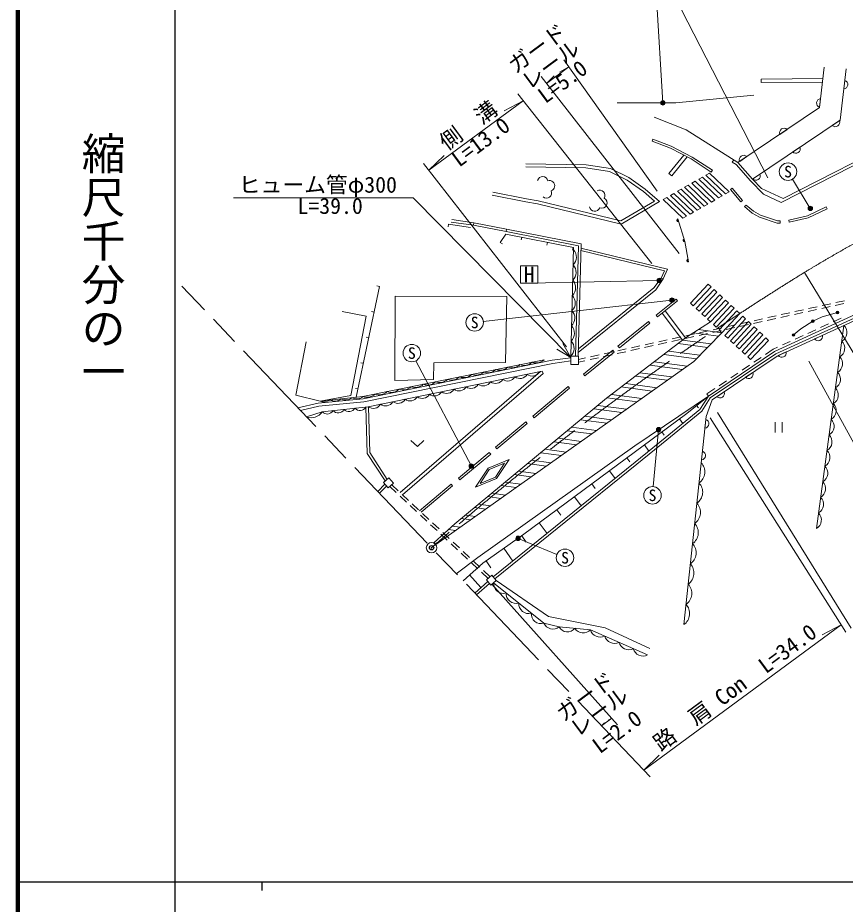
# Model space of a CAD drawing. Units: millimetres, scale not verified. Extents: x 40000 to 680000, y 20000 to 380000.
# Drawn here: x 40000 to 134874, y 202409 to 304073 of the extents above; entities that cross this region are included whole.
import ezdxf
from ezdxf.enums import TextEntityAlignment as Align

# ---------------------------------------------------------------- set-up
doc = ezdxf.new("R2010")
doc.units = ezdxf.units.MM
doc.header["$LTSCALE"] = 1000
doc.header["$PDMODE"] = 32
doc.header["$PDSIZE"] = 500
doc.linetypes.add('CHAIN', pattern=[18.5, 12, -1.5, 3.5, -1.5])
for name, color, linetype, lineweight in [('M-BGD', 7, 'Continuous', 13), ('M-BMK', 2, 'CHAIN', 13), ('M-BMK-SRVR', 3, 'Continuous', 13), ('M-STR-HTXT', 7, 'Continuous', 13), ('M-STR-STRC', 7, 'Continuous', 13), ('M-TTL', 2, 'Continuous', 140), ('M-TTL-BAND', 7, 'Continuous', 25)]:
    doc.layers.add(name, color=color, linetype=linetype, lineweight=lineweight)
doc.layers.add('M-OTRS', color=6, linetype='Continuous')
doc.styles.add('@ＭＳ ゴシック', font='')
doc.styles.add('ＭＳ ゴシック', font='')
doc.styles.get('@ＭＳ ゴシック').set_extended_font_data('@MS Gothic')
doc.styles.get('ＭＳ ゴシック').set_extended_font_data('MS Gothic')

msp = doc.modelspace()

# ---------------------------------------------------------------- hatches: boundary and pattern name
at = {"layer": 'M-BGD'}
for points in [[(115677, 280996), (115765, 280710, -0.41421), (115578, 280809, -0.41421)], [(116384, 278698), (116472, 278412, -0.41421), (116284, 278511, -0.41421)], [(116834, 276385), (116887, 276090, -1)], [(131001, 269270, -1), (131301, 269270, -1)], [(133833, 270266, -1), (134133, 270266, -1)], [(128787, 267690, -1), (129087, 267690, -1)]]:
    msp.add_hatch(color=256, dxfattribs=at).paths.add_polyline_path(points)
at = {"layer": 'M-STR-HTXT'}
for points in [[(114185, 294429, -1), (113746, 294189, -1)], [(130931, 282450, -1), (130808, 281965, -1)], [(113772, 274063, -1), (113333, 273824, -1)], [(114816, 271844, -0.41421), (115168, 271880, -0.41421), (115204, 271529, -1)], [(113278, 256676, -1), (113666, 256992, -1)], [(92082, 252890, -1), (91929, 252413, -1)], [(97451, 244140, -0.41421), (97125, 244278, -0.41421), (97263, 244604, -1)]]:
    msp.add_hatch(color=256, dxfattribs=at).paths.add_polyline_path(points)

# ---------------------------------------------------------------- linework, layer by layer
at = {"layer": 'M-BGD'}
for p, q in [((125233, 297034), (132322, 297100)), ((125237, 296634), (125233, 297034)), ((134814, 296885), (134699, 295901)), ((125237, 296634), (132275, 296700)), ((131937, 293812), (132052, 294796)), ((134204, 292277), (133382, 291724)), ((127382, 290701), (128204, 291254)), ((129674, 289229), (128852, 288676)), ((121925, 287507), (122086, 287760)), ((122768, 287596), (123590, 288149)), ((125085, 286142), (124263, 285589)), ((125495, 283844), (127543, 282879)), ((92250, 280273), (89710, 280641)), ((92293, 280570), (89753, 280938)), ((115677, 280996), (115765, 280710)), ((89384, 280385), (89341, 280088)), ((89384, 280385), (91917, 280018)), ((92293, 280570), (92250, 280273)), ((95979, 279541), (92250, 280273)), ((96037, 279836), (92293, 280570)), ((95979, 279541), (96037, 279836)), ((97782, 278882), (97724, 278587)), ((116384, 278698), (116472, 278412)), ((95311, 278306), (95559, 278137)), ((100726, 278304), (100668, 278010)), ((103406, 265255), (103726, 277716)), ((103670, 277727), (103612, 277432)), ((116834, 276385), (116887, 276090)), ((113986, 274118), (113760, 274223)), ((81459, 273259), (78814, 260552)), ((81459, 273259), (81165, 273320)), ((133793, 271404), (134770, 271619)), ((129106, 270369), (130083, 270584)), ((130610, 270393), (131586, 270609)), ((130669, 270714), (131645, 270929)), ((132172, 270739), (133149, 270954)), ((132231, 271059), (133207, 271274)), ((133735, 271084), (134711, 271299)), ((80848, 270322), (80554, 270383)), ((124419, 269333), (125396, 269549)), ((125923, 269358), (126899, 269574)), ((125982, 269678), (126958, 269894)), ((127485, 269703), (128462, 269919)), ((127544, 270024), (128520, 270239)), ((129048, 270048), (130024, 270264)), ((133487, 269204), (134397, 269619)), ((119732, 268298), (120709, 268514)), ((121236, 268323), (122212, 268539)), ((121295, 268643), (122271, 268859)), ((122798, 268668), (123775, 268884)), ((122857, 268988), (123833, 269204)), ((124361, 269013), (125337, 269229)), ((134726, 268780), (131562, 245489)), ((132032, 268539), (132941, 268954)), ((80236, 267385), (79943, 267446)), ((115045, 267263), (116022, 267479)), ((116549, 267288), (117525, 267504)), ((116608, 267608), (117584, 267824)), ((118111, 267633), (119088, 267849)), ((118170, 267953), (119146, 268169)), ((119674, 267978), (120650, 268194)), ((129120, 267211), (130030, 267626)), ((130576, 267875), (131486, 268290)), ((132253, 267651), (131352, 267240)), ((110358, 266228), (111335, 266443)), ((111862, 266253), (112838, 266468)), ((111920, 266573), (112897, 266789)), ((113424, 266598), (114401, 266813)), ((113483, 266918), (114459, 267134)), ((114987, 266943), (115963, 267159)), ((127665, 266546), (128575, 266961)), ((105671, 265193), (106648, 265408)), ((107175, 265218), (108151, 265433)), ((107233, 265538), (108210, 265753)), ((108737, 265563), (109714, 265778)), ((108796, 265883), (109772, 266098)), ((110299, 265908), (111276, 266123)), ((125716, 265459), (126617, 266068)), ((126617, 266068), (127119, 266297)), ((128091, 265751), (127190, 265340)), ((79625, 264448), (79331, 264509)), ((104303, 264891), (105085, 265063)), ((104303, 264583), (105027, 264743)), ((105612, 264872), (106589, 265088)), ((124390, 264563), (125218, 265123)), ((99945, 263488), (83844, 249615)), ((121739, 262771), (122567, 263331)), ((123064, 263667), (123893, 264227)), ((124268, 263394), (123447, 262839)), ((120413, 261875), (121242, 262435)), ((79013, 261510), (78720, 261572)), ((119015, 260930), (119916, 261539)), ((116566, 258581), (119183, 260682)), ((118200, 259159), (119183, 260682)), ((118426, 258957), (119402, 260467)), ((119015, 260930), (119183, 260682)), ((120974, 261168), (120153, 260613)), ((117838, 259602), (118038, 259352)), ((119603, 260242), (118931, 258335)), ((116368, 234481), (118931, 258335)), ((115868, 258063), (116249, 257549)), ((118895, 258002), (118789, 257017)), ((126851, 257704), (126851, 256504)), ((127651, 257704), (127651, 256504)), ((113859, 256574), (114120, 256222)), ((111851, 255086), (112372, 254382)), ((118503, 254351), (118397, 253366)), ((109842, 253598), (110166, 253161)), ((107834, 252109), (108481, 251236)), ((81269, 249762), (82099, 250584)), ((81476, 249545), (82293, 250355)), ((82645, 250326), (83392, 249627)), ((82875, 250521), (83623, 249822)), ((105825, 250621), (106211, 250099)), ((83831, 249217), (84561, 248534)), ((84061, 249412), (84792, 248729)), ((103816, 249132), (104589, 248090)), ((85000, 248124), (85730, 247441)), ((85230, 248320), (85960, 247637)), ((86399, 247227), (87129, 246544)), ((101808, 247644), (102257, 247038)), ((86168, 247032), (86899, 246349)), ((87567, 246134), (88298, 245451)), ((99799, 246155), (100697, 244944)), ((87337, 245939), (88068, 245256)), ((88736, 245042), (89467, 244359)), ((88506, 244846), (89236, 244163)), ((97786, 244673), (98301, 243939)), ((89675, 243754), (90405, 243071)), ((89905, 243949), (90635, 243266)), ((95740, 243237), (96770, 241769)), ((90843, 242661), (91574, 241978)), ((91074, 242856), (91804, 242173)), ((92012, 241568), (92743, 240885)), ((92243, 241764), (92973, 241081)), ((93693, 241801), (94254, 241002)), ((91798, 240174), (93103, 238722)), ((93181, 240476), (93929, 239777)), ((93411, 240671), (94159, 239972)), ((93898, 239423), (92397, 238099)), ((94097, 239198), (92604, 237882))]:
    msp.add_line(p, q, dxfattribs=at)
for points in [[(122563, 287458), (131931, 293761), (132474, 298400)], [(124228, 285565), (134281, 292329), (134968, 298205)], [(127543, 282879), (141698, 290113), (148935, 293527), (153456, 295344), (161312, 298282)], [(127762, 283328), (141565, 290383), (148815, 293802), (153347, 295624), (161199, 298560)], [(108738, 294304), (115461, 294311), (124388, 295186)], [(112947, 292681), (116643, 291217), (122563, 287458), (124228, 285565), (125269, 284504), (127762, 283328)], [(94400, 283722), (98255, 282956), (99577, 282734), (109193, 280397), (113586, 282994), (111948, 284425), (110049, 285744), (107965, 286769), (105156, 287211), (98241, 287325)], [(94469, 284065), (98318, 283300), (99648, 283077), (109137, 280770), (112991, 283049), (111733, 284148), (109871, 285441), (107858, 286431), (105125, 286862), (98235, 286975)], [(121925, 287507), (122366, 287227), (124008, 285361), (125495, 283844)], [(115677, 280996), (116472, 278412), (116887, 276088)], [(104257, 265255), (104588, 278158), (96037, 279836)], [(95311, 278306), (95950, 279241), (103726, 277716)], [(103957, 265255), (104281, 277912), (95979, 279541)], [(104574, 277640), (114496, 275222), (113986, 274118)], [(104568, 277385), (114142, 275051), (113760, 274223)], [(113986, 274118), (113144, 272888), (104268, 265693)], [(113760, 274223), (112925, 273097), (104278, 266087)], [(119183, 260682), (126764, 265805), (137016, 270484)], [(73065, 266904), (71886, 260792), (74662, 260114), (78176, 260768), (79953, 269849), (77214, 270385)], [(119402, 260467), (126911, 265543), (137141, 270212)], [(119603, 260242), (127058, 265280), (137790, 270178)], [(128937, 267690), (129790, 268399), (131151, 269270), (132225, 269768), (133983, 270266)], [(72126, 259344), (74453, 259889), (79613, 260385), (101288, 264785), (103403, 265067)], [(72407, 259050), (74510, 259542), (79665, 260038), (101346, 264440), (103404, 264714)], [(74662, 260114), (79577, 260632), (100349, 264850)], [(73123, 258300), (74899, 258885), (80184, 259460), (100126, 263524), (100240, 263280), (84101, 249375)], [(90281, 240317), (92763, 242175), (110755, 254991), (119183, 260682)], [(82117, 250952), (80063, 254116), (79906, 259430)], [(82368, 251115), (80360, 254209), (80205, 259464)], [(91055, 239506), (93310, 241532), (98035, 244848), (116566, 258581)], [(94511, 239942), (110802, 253113), (114244, 255894), (118200, 259159)], [(94705, 239714), (110991, 252880), (114433, 255662), (118426, 258957)], [(85064, 255604), (85814, 254904), (86564, 255604)], [(94561, 239264), (100320, 234644), (102071, 234214), (105658, 233890), (112209, 230997)], [(94866, 239523), (100853, 235423), (107340, 234122), (112470, 231753)]]:
    msp.add_lwpolyline(points, dxfattribs=at)
for points in [[(83279, 272130), (83215, 262455), (87673, 262568), (87693, 264502), (95920, 264550), (96062, 272090)], [(103404, 264314), (104303, 264314), (104303, 265255), (103404, 265255)], [(81937, 250775), (82547, 251292), (83065, 250682), (82455, 250165)], [(93739, 239615), (94349, 240133), (94866, 239523), (94256, 239005)]]:
    msp.add_lwpolyline(points, close=True, dxfattribs=at)
for centre in [(131151, 269270), (133983, 270266), (128937, 267690)]:
    msp.add_circle(centre, 150, dxfattribs=at)
for centre, radius, start, end in [((134659, 296405), 505, 274.50147, 72.15966), ((132092, 294293), 505, 94.50147, 252.15966), ((133739, 292082), 505, 225.10473, 22.76292), ((127848, 290896), 505, 45.10473, 202.76292), ((129208, 289034), 505, 225.10473, 22.76292), ((123233, 287791), 505, 45.10473, 202.76292), ((100188, 285267), 600, 10.89349, 165.41912), ((124620, 285946), 505, 225.10473, 22.76292), ((100964, 284810), 600, 288.13942, 108.13942), ((100609, 283983), 600, 230.85971, 25.38534), ((106730, 283697), 600, 327.26942, 121.79505), ((106977, 282831), 600, 244.51535, 64.51535), ((106149, 282477), 600, 187.23564, 341.76127), ((115721, 280853), 150, 107.09589, 287.09589), ((116428, 278555), 150, 107.09589, 287.09589), ((102800, 276613), 1252, 314.35527, 42.70472), ((102755, 274869), 1252, 314.35527, 42.70472), ((116860, 276237), 150, 100.12965, 280.12965), ((102710, 273125), 1252, 314.35527, 42.70472), ((102666, 271382), 1252, 314.35527, 42.70472), ((102621, 269638), 1252, 314.35527, 42.70472), ((102576, 267894), 1252, 314.35527, 42.70472), ((133924, 267976), 1135, 299.46997, 45.05601), ((131762, 267534), 505, 215.70304, 13.36123), ((102531, 266150), 1252, 314.35527, 42.70472), ((133681, 266185), 1135, 299.46997, 45.05601), ((127600, 265635), 505, 215.70304, 13.36123), ((98048, 265532), 1329, 249.37114, 313.58175), ((99433, 265813), 1329, 249.37114, 313.58175), ((133437, 264393), 1135, 299.46997, 45.05601), ((92509, 264407), 1329, 249.37114, 313.58175), ((93894, 264688), 1329, 249.37114, 313.58175), ((95278, 264969), 1329, 249.37114, 313.58175), ((96663, 265251), 1329, 249.37114, 313.58175), ((98973, 263944), 960, 233.43832, 329.60238), ((123802, 263198), 505, 225.22436, 22.88255), ((133194, 262602), 1135, 299.46997, 45.05601), ((86969, 263282), 1329, 249.37114, 313.58175), ((88354, 263564), 1329, 249.37114, 313.58175), ((89739, 263845), 1329, 249.37114, 313.58175), ((91124, 264126), 1329, 249.37114, 313.58175), ((93374, 262803), 960, 233.43832, 329.60238), ((94774, 263088), 960, 233.43832, 329.60238), ((96174, 263373), 960, 233.43832, 329.60238), ((97574, 263659), 960, 233.43832, 329.60238), ((82815, 262439), 1329, 249.37114, 313.58175), ((84199, 262720), 1329, 249.37114, 313.58175), ((85584, 263001), 1329, 249.37114, 313.58175), ((89175, 261947), 960, 233.43832, 329.60238), ((90575, 262232), 960, 233.43832, 329.60238), ((91975, 262518), 960, 233.43832, 329.60238), ((132950, 260810), 1135, 299.46997, 45.05601), ((76323, 261271), 1164, 243.03644, 309.01069), ((77584, 261404), 1164, 243.03644, 309.01069), ((78844, 261537), 1164, 243.03644, 309.01069), ((80045, 261877), 1329, 249.37114, 313.58175), ((81430, 262158), 1329, 249.37114, 313.58175), ((83577, 260806), 960, 233.43832, 329.60238), ((84976, 261091), 960, 233.43832, 329.60238), ((86376, 261376), 960, 233.43832, 329.60238), ((87776, 261662), 960, 233.43832, 329.60238), ((120509, 260972), 505, 225.22436, 22.88255), ((75128, 261131), 1119, 245.40411, 306.64302), ((77980, 259671), 773, 221.62688, 330.77906), ((79232, 259807), 773, 221.62688, 330.77906), ((80777, 260235), 960, 233.43832, 329.60238), ((82177, 260520), 960, 233.43832, 329.60238), ((132707, 259018), 1135, 299.46997, 45.05601), ((73661, 259654), 1457, 248.33508, 328.17862), ((75476, 259399), 773, 221.62688, 330.77906), ((76728, 259535), 773, 221.62688, 330.77906), ((118745, 257520), 505, 275.03766, 72.69585), ((132464, 257227), 1135, 299.46997, 45.05601), ((132220, 255435), 1135, 299.46997, 45.05601), ((118353, 253869), 505, 275.03766, 72.69585), ((131977, 253644), 1135, 299.46997, 45.05601), ((117228, 251995), 1547, 304.89043, 42.84307), ((131733, 251852), 1135, 299.46997, 45.05601), ((116979, 249674), 1547, 304.89043, 42.84307), ((131490, 250061), 1135, 299.46997, 45.05601), ((116730, 247353), 1547, 304.89043, 42.84307), ((131247, 248269), 1135, 299.46997, 45.05601), ((131003, 246478), 1135, 299.46997, 45.05601), ((116480, 245032), 1547, 304.89043, 42.84307), ((116231, 242712), 1547, 304.89043, 42.84307), ((115981, 240391), 1547, 304.89043, 42.84307), ((95678, 239181), 1120, 175.74209, 286.77665), ((115732, 238070), 1547, 304.89043, 42.84307), ((97118, 238026), 1120, 175.74209, 286.77665), ((98557, 236871), 1120, 175.74209, 286.77665), ((115483, 235750), 1547, 304.89043, 42.84307), ((99997, 235716), 1120, 175.74209, 286.77665), ((101367, 235128), 1154, 204.83805, 307.59333), ((103021, 234723), 1078, 208.19801, 321.48324), ((104825, 234680), 1148, 213.14967, 316.53158), ((106768, 234187), 1149, 194.97427, 297.36226), ((108405, 233464), 1149, 194.97427, 297.36226), ((110043, 232740), 1149, 194.97427, 297.36226), ((111681, 232017), 1149, 194.97427, 297.36226)]:
    msp.add_arc(centre, radius, start, end, dxfattribs=at)
at = {"layer": 'M-BMK'}
msp.add_line((112490, 217041), (58827, 273282), dxfattribs=at)
for centre, radius, start, end in [((223620, 121011), 180000, 94.67013, 121.27078), ((298254, 2551), 320000, 121.68226, 131.2081)]:
    msp.add_arc(centre, radius, start, end, dxfattribs=at)
at = {"layer": 'M-BMK-SRVR'}
msp.add_circle((87440, 243294), 600, dxfattribs=at)
at = {"layer": 'M-OTRS'}
msp.add_point((87440, 243294), dxfattribs=at)
msp.add_point((87440, 243294), dxfattribs=at)
at = {"layer": 'M-STR-HTXT'}
for p, q in [((113965, 294309), (112589, 317254)), ((125993, 285718), (114776, 307582)), ((113311, 284193), (102607, 299247)), ((100633, 296547), (103186, 298432)), ((103186, 298432), (102107, 297848)), ((115839, 277043), (100018, 297336)), ((100633, 296547), (101510, 297406)), ((112695, 275872), (97317, 295341)), ((87129, 286574), (97937, 294556)), ((97937, 294556), (95778, 293386)), ((87129, 286574), (88881, 288293)), ((102907, 266338), (86513, 287363)), ((130869, 282208), (128831, 285567)), ((85339, 283409), (64723, 283409)), ((103403, 265114), (85339, 283409)), ((130185, 274861), (154842, 234262)), ((113552, 273943), (98639, 273628)), ((115010, 271686), (93379, 269242)), ((103403, 265114), (102480, 266732)), ((103403, 265114), (101797, 266058)), ((92005, 252651), (85647, 264727)), ((130716, 264699), (144014, 240321)), ((120227, 258810), (135551, 234071)), ((119397, 258181), (134938, 233619)), ((113472, 256834), (112864, 250301)), ((97357, 244372), (101822, 242526)), ((94368, 239100), (108779, 223002)), ((134402, 234466), (111794, 217770)), ((134402, 234466), (132243, 233296)), ((106923, 222875), (108109, 223750)), ((108109, 223750), (107677, 223517)), ((106923, 222875), (107274, 223219)), ((111794, 217770), (113546, 219489))]:
    msp.add_line(p, q, dxfattribs=at)
for centre in [(113965, 294309), (130869, 282208), (113552, 273943), (115010, 271686), (113472, 256834), (92005, 252651), (97357, 244372)]:
    msp.add_circle(centre, 250, dxfattribs=at)
at = {"layer": 'M-STR-STRC'}
for p, q in [((112738, 289919), (112828, 290152)), ((114639, 286222), (116354, 288321)), ((114987, 285937), (116761, 288108)), ((114987, 285937), (114639, 286222)), ((118083, 285565), (118491, 285798)), ((118491, 285798), (120753, 283636)), ((118898, 286031), (119306, 286264)), ((118898, 286031), (121161, 283868)), ((119306, 286264), (121568, 284101)), ((119501, 286375), (119638, 286585)), ((116453, 284633), (116861, 284866)), ((116861, 284866), (119123, 282704)), ((117268, 285099), (117676, 285332)), ((117268, 285099), (119530, 282937)), ((117676, 285332), (119938, 283170)), ((118083, 285565), (120345, 283403)), ((114823, 283702), (115231, 283934)), ((114823, 283702), (117085, 281539)), ((115231, 283934), (117493, 281772)), ((115638, 284167), (116046, 284400)), ((115638, 284167), (117900, 282005)), ((116046, 284400), (118308, 282238)), ((116453, 284633), (118715, 282471)), ((121161, 283868), (121568, 284101)), ((121920, 284537), (121726, 284379)), ((121726, 284379), (122885, 282965)), ((121920, 284537), (123079, 283124)), ((114008, 283236), (114415, 283469)), ((114008, 283236), (116270, 281073)), ((114415, 283469), (116678, 281306)), ((118715, 282471), (119123, 282704)), ((119530, 282937), (119938, 283170)), ((120345, 283403), (120753, 283636)), ((122885, 282965), (123079, 283124)), ((117085, 281539), (117493, 281772)), ((117900, 282005), (118308, 282238)), ((123336, 282416), (123516, 282591)), ((132802, 282175), (132692, 282399)), ((116270, 281073), (116678, 281306)), ((127401, 280768), (127398, 280518)), ((128458, 280632), (128404, 280876)), ((117125, 271337), (119173, 273528)), ((119502, 273221), (119173, 273528)), ((117454, 271029), (119502, 273221)), ((117782, 270722), (119831, 272914)), ((118111, 270415), (120160, 272607)), ((120160, 272607), (119831, 272914)), ((113205, 269965), (115494, 271818)), ((113363, 269771), (115651, 271623)), ((115494, 271818), (115651, 271623)), ((118440, 270108), (120488, 272300)), ((118769, 269800), (120817, 271992)), ((119098, 269493), (121146, 271685)), ((120817, 271992), (120488, 272300)), ((121475, 271378), (121146, 271685)), ((114217, 270462), (116573, 267365)), ((117454, 271029), (117125, 271337)), ((118111, 270415), (117782, 270722)), ((119426, 269186), (121475, 271378)), ((119755, 268879), (121804, 271071)), ((120084, 268571), (122132, 270763)), ((120413, 268264), (122461, 270456)), ((122132, 270763), (121804, 271071)), ((122790, 270149), (122461, 270456)), ((113205, 269965), (113363, 269771)), ((113867, 270179), (116215, 267092)), ((118769, 269800), (118440, 270108)), ((119426, 269186), (119098, 269493)), ((120742, 267957), (122790, 270149)), ((121070, 267650), (123119, 269842)), ((121399, 267342), (123447, 269534)), ((123447, 269534), (123119, 269842)), ((108816, 266413), (112327, 269254)), ((108973, 266218), (112484, 269060)), ((112327, 269254), (112484, 269060)), ((120084, 268571), (119755, 268879)), ((121728, 267035), (123776, 269227)), ((122057, 266728), (124105, 268920)), ((122385, 266421), (124434, 268613)), ((124105, 268920), (123776, 269227)), ((124763, 268305), (124434, 268613)), ((120349, 267556), (117475, 267941)), ((120742, 267957), (118063, 268316)), ((120742, 267957), (120413, 268264)), ((121399, 267342), (121070, 267650)), ((122714, 266113), (124763, 268305)), ((123043, 265806), (125091, 267998)), ((123372, 265499), (125420, 267691)), ((123701, 265192), (125749, 267384)), ((125420, 267691), (125091, 267998)), ((126078, 267076), (125749, 267384)), ((108816, 266413), (108973, 266218)), ((119084, 266262), (115719, 266714)), ((119476, 266664), (116225, 267100)), ((122057, 266728), (121728, 267035)), ((122714, 266113), (122385, 266421)), ((124029, 264884), (126078, 267076)), ((104860, 263210), (108226, 265935)), ((105017, 263016), (108383, 265740)), ((108226, 265935), (108383, 265740)), ((117819, 264969), (114089, 265469)), ((118211, 265370), (114595, 265855)), ((123372, 265499), (123043, 265806)), ((116741, 264104), (112965, 264611)), ((124029, 264884), (123701, 265192)), ((115007, 262874), (111335, 263367)), ((116203, 263723), (112459, 264225)), ((104860, 263210), (105017, 263016)), ((114469, 262492), (110829, 262980)), ((99044, 258393), (103100, 261786)), ((99205, 258201), (103261, 261594)), ((103100, 261786), (103261, 261594)), ((112736, 261262), (109199, 261736)), ((113274, 261644), (109705, 262122)), ((111002, 260031), (107569, 260492)), ((111540, 260413), (108075, 260878)), ((109806, 259183), (106517, 259624)), ((99044, 258393), (99205, 258201)), ((108073, 257952), (104997, 258365)), ((109268, 258801), (106045, 259233)), ((94779, 254824), (98260, 257737)), ((94939, 254632), (98420, 257545)), ((98260, 257737), (98420, 257545)), ((107535, 257570), (104526, 257974)), ((105801, 256340), (103006, 256715)), ((106339, 256722), (103478, 257106)), ((104067, 255109), (101487, 255456)), ((104605, 255491), (101958, 255846)), ((90522, 251263), (94063, 254226)), ((94224, 254034), (94063, 254226)), ((94939, 254632), (94779, 254824)), ((102334, 253879), (99967, 254196)), ((102872, 254261), (100439, 254587)), ((90683, 251072), (94224, 254034)), ((101138, 253030), (98919, 253328)), ((100600, 252649), (98448, 252937)), ((90683, 251072), (90522, 251263)), ((98866, 251418), (96928, 251678)), ((99404, 251800), (97400, 252069)), ((86067, 247537), (89692, 250569)), ((86251, 247365), (89853, 250377)), ((89692, 250569), (89853, 250377)), ((97133, 250188), (95409, 250419)), ((97671, 250570), (95881, 250810)), ((95399, 248957), (93890, 249160)), ((95937, 249339), (94361, 249550)), ((94203, 248109), (92842, 248291)), ((93665, 247727), (92370, 247900)), ((91932, 246496), (90851, 246641)), ((92470, 246878), (91322, 247032)), ((90198, 245266), (89377, 245376)), ((90736, 245648), (89821, 245770)), ((87727, 243909), (87922, 243651))]:
    msp.add_line(p, q, dxfattribs=at)
for points in [[(112738, 289919), (114829, 289119), (117191, 287884), (119501, 286375)], [(112828, 290152), (114932, 289347), (117317, 288100), (119638, 286585)], [(123336, 282416), (124197, 281671), (125052, 281190), (127077, 280522), (127398, 280518)], [(123516, 282591), (124341, 281876), (125154, 281419), (127119, 280771), (127401, 280768)], [(128404, 280876), (130555, 281354), (132692, 282399)], [(128458, 280632), (130638, 281116), (132802, 282175)], [(87727, 243909), (90108, 246026), (107499, 260438), (116573, 267365), (119426, 269186)], [(87922, 243651), (117500, 264643), (120742, 267957)]]:
    msp.add_lwpolyline(points, dxfattribs=at)
for points in [[(97639, 273628), (99639, 273628), (99639, 275628), (97639, 275628)], [(94886, 251252), (96332, 253424), (93929, 252407), (92482, 250234)], [(94758, 251406), (95796, 252980), (94056, 252253), (93018, 250678)]]:
    msp.add_lwpolyline(points, close=True, dxfattribs=at)
for centre in [(128312, 286422), (92385, 269129), (85181, 265612), (112772, 249305), (102746, 242144)]:
    msp.add_circle(centre, 1000, dxfattribs=at)
at = {"layer": 'M-TTL'}
msp.add_line((40000, 380000), (40000, 20000), dxfattribs=at)
at = {"layer": 'M-TTL-BAND'}
for p, q in [((58000, 370000), (58000, 20000)), ((40000, 205000), (579000, 205000)), ((68000, 205000), (68000, 204000))]:
    msp.add_line(p, q, dxfattribs=at)

# ---------------------------------------------------------------- texts
at = {"layer": 'M-STR-HTXT', "style": 'ＭＳ ゴシック'}
for s, p in [('ガード', (100413, 299403)), ('レール', (101951, 297520)), ('側\u3000溝', (92533, 290565)), ('路\u3000肩 Con\u3000L=34.0', (123079, 226104)), ('ガード', (105927, 225065)), ('レール', (107514, 223311)), ('L=2.0', (109568, 221012))]:
    msp.add_text(s, height=1833, rotation=36.445, dxfattribs=at).set_placement(p, align=Align.BOTTOM_CENTER)
for s, p in [('L=5.0', (101910, 297490)), ('L=13.0', (92533, 290565))]:
    msp.add_text(s, height=1833, rotation=36.445, dxfattribs=at).set_placement(p, align=Align.TOP_CENTER)
msp.add_text('ヒューム管φ300', height=1833, dxfattribs=at).set_placement((83473, 283459), align=Align.BOTTOM_RIGHT)
msp.add_text('L=39.0', height=1833, dxfattribs=at).set_placement((79562, 283409), align=Align.TOP_RIGHT)
at = {"layer": 'M-STR-STRC', "style": 'ＭＳ ゴシック'}
for s, height, p in [('S', 1320, (128312, 286422)), ('H', 1833, (98639, 274628)), ('S', 1320, (92385, 269129)), ('S', 1320, (85181, 265612)), ('S', 1320, (112772, 249305)), ('S', 1320, (102746, 242144))]:
    msp.add_text(s, height=height, dxfattribs=at).set_placement(p, align=Align.MIDDLE_CENTER)
at = {"layer": 'M-TTL-BAND', "style": '@ＭＳ ゴシック'}
msp.add_text('縮尺千分の一', height=3666, rotation=270, dxfattribs=at).set_placement((49777, 261030), align=Align.MIDDLE_RIGHT)

doc.saveas('drawing.dxf')
